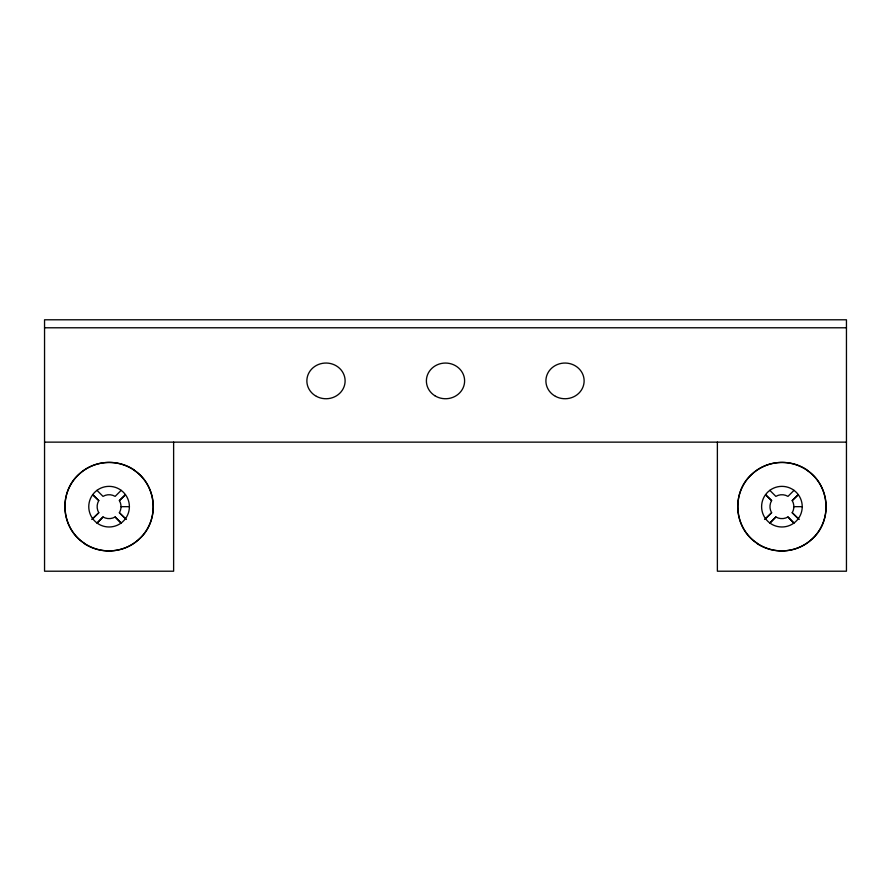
<?xml version="1.0" encoding="UTF-8"?>
<svg xmlns="http://www.w3.org/2000/svg" width="891" height="891" viewBox="0 0 891 891"><rect width="100%" height="100%" fill="white"/><g stroke="black" fill="none" stroke-linecap="round" stroke-linejoin="round"><path stroke-width="1.34" d="M97.264 523.017L103.011 516.969A11.951 11.951 0 0 0 115.151 516.969L121.176 522.995M770.091 523.017L775.849 516.969A11.951 11.951 0 0 0 787.989 516.969L794.015 522.995M92.764 518.762L98.79 512.737A11.951 11.951 0 0 1 98.79 500.597L92.764 494.572M121.176 490.351L115.151 496.376A11.951 11.951 0 0 0 103.011 496.376L96.985 490.351M96.985 522.995L103.011 516.969M125.408 518.762L119.383 512.737A11.951 11.951 0 0 0 119.383 500.597L125.408 494.572M765.592 518.762L771.617 512.737A11.951 11.951 0 0 1 771.617 500.597L765.592 494.572M794.015 490.351L787.989 496.376A11.951 11.951 0 0 0 775.849 496.376L769.824 490.351M769.824 522.995L775.849 516.969M798.236 518.762L792.21 512.737A11.951 11.951 0 0 0 792.21 500.597L798.236 494.572M91.728 519.453L98.79 512.737M119.383 500.597L125.431 494.85M764.556 519.453L771.617 512.737M792.21 500.597L798.258 494.85M44.55 327.788L846.45 327.788M44.55 442.136L846.45 442.136M121.031 506.667L129.395 506.667A20.315 20.315 0 0 0 98.923 489.081A20.315 20.315 0 0 0 98.923 524.264A20.315 20.315 0 0 0 129.395 506.667M793.87 506.667L802.234 506.667A20.315 20.315 0 0 0 771.762 489.081A20.315 20.315 0 0 0 771.762 524.264A20.315 20.315 0 0 0 802.234 506.667M806.645 470.014C830.033 484.648 832.74 521.424 811.746 539.311A42.478 39.661 0 0 1 757.016 543.543M757.15 543.298A44.216 44.216 0 0 1 762.573 466.906A44.216 44.216 0 0 1 826.024 509.797A44.216 44.216 0 0 1 757.15 543.298C733.794 528.653 731.11 491.91 752.093 474.023A42.478 39.661 0 0 1 806.812 469.791M133.817 470.014C157.206 484.648 159.901 521.424 138.907 539.311A42.478 39.661 0 0 1 84.188 543.543M84.322 543.298A44.216 44.216 0 0 1 89.746 466.906A44.216 44.216 0 0 1 153.196 509.797A44.216 44.216 0 0 1 84.322 543.298C60.956 528.653 58.283 491.91 79.254 474.023A42.478 39.661 0 0 1 133.984 469.791M792.21 512.737L799.272 519.453M765.569 494.85L771.617 500.597M119.383 512.737L126.444 519.453M92.742 494.85L98.79 500.597M787.989 516.969L793.736 523.017M115.151 516.969L120.909 523.017M717.378 442.136L717.378 571.209L846.45 571.209L846.45 319.791L44.55 319.791L44.55 571.209L173.622 571.209L173.622 442.136M316.428 396.35A19.123 17.853 0 0 0 345.118 380.891A19.123 17.853 0 0 0 316.428 365.433A19.123 17.853 0 0 0 316.428 396.35M555.449 396.35A19.123 17.853 0 0 0 584.128 380.891A19.123 17.853 0 0 0 555.449 365.433A19.123 17.853 0 0 0 555.449 396.35M434.786 395.682A19.123 17.853 0 0 0 464.567 382.172A19.123 17.853 0 0 0 437.147 364.842A19.123 17.853 0 0 0 434.786 395.682"/></g></svg>
